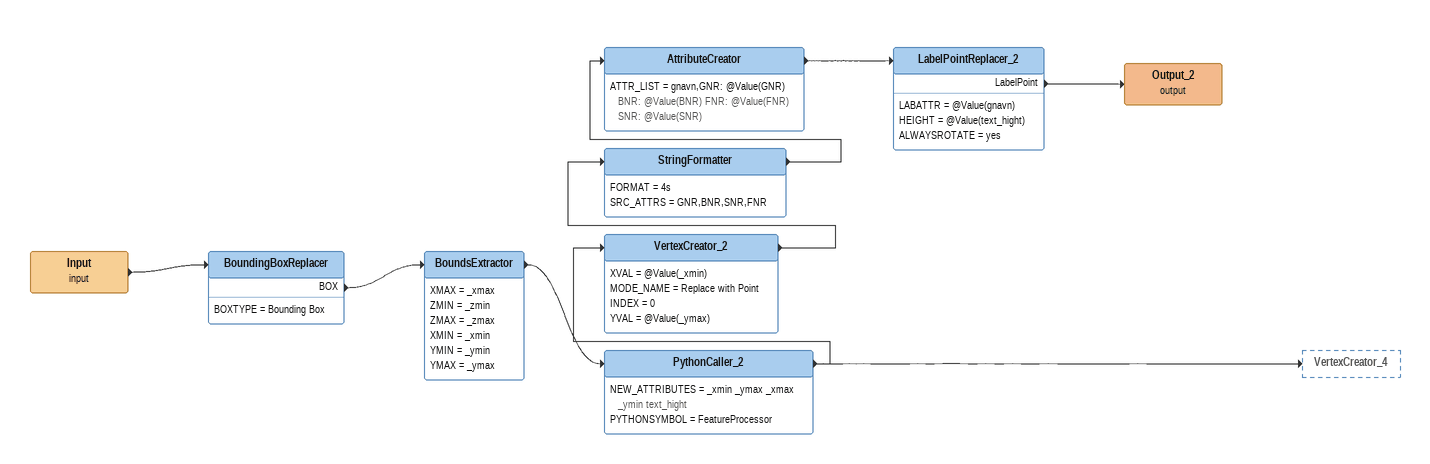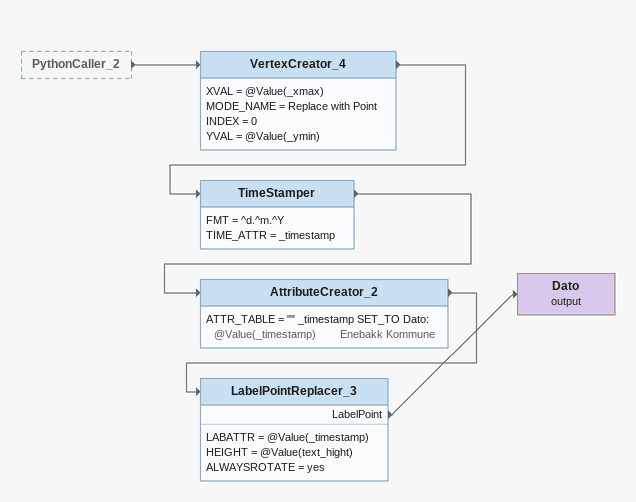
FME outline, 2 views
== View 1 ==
Input (input)
    -> BoundingBoxReplacer
BoundingBoxReplacer
    BOXTYPE = Bounding Box
    BOX -> BoundsExtractor
BoundsExtractor
    XMAX = _xmax
    ZMIN = _zmin
    ZMAX = _zmax
    XMIN = _xmin
    YMIN = _ymin
    YMAX = _ymax
    -> PythonCaller_2
PythonCaller_2
    NEW_ATTRIBUTES = _xmin _ymax _xmax _ymin text_hight
    PYTHONSYMBOL = FeatureProcessor
    -> VertexCreator_2
    -> VertexCreator_4
VertexCreator_2
    XVAL = @Value(_xmin)
    MODE_NAME = Replace with Point
    INDEX = 0
    YVAL = @Value(_ymax)
    -> StringFormatter
StringFormatter
    FORMAT = 4s
    SRC_ATTRS = GNR,BNR,SNR,FNR
    -> AttributeCreator
AttributeCreator
    ATTR_LIST = gnavn,GNR: @Value(GNR) BNR: @Value(BNR) FNR: @Value(FNR) SNR: @Value(SNR)
    -> LabelPointReplacer_2
LabelPointReplacer_2
    LABATTR = @Value(gnavn)
    HEIGHT = @Value(text_hight)
    ALWAYSROTATE = yes
    LabelPoint -> Output_2 (output)
Output_2 (output)

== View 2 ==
PythonCaller_2 [outside]
    -> VertexCreator_4
VertexCreator_4
    XVAL = @Value(_xmax)
    MODE_NAME = Replace with Point
    INDEX = 0
    YVAL = @Value(_ymin)
    -> TimeStamper
TimeStamper
    FMT = ^d.^m.^Y
    TIME_ATTR = _timestamp
    -> AttributeCreator_2
AttributeCreator_2
    ATTR_TABLE = "" _timestamp SET_TO Dato: @Value(_timestamp)        Enebakk Kommune
    -> LabelPointReplacer_3
LabelPointReplacer_3
    LABATTR = @Value(_timestamp)
    HEIGHT = @Value(text_hight)
    ALWAYSROTATE = yes
    LabelPoint -> Dato (output)
Dato (output)
